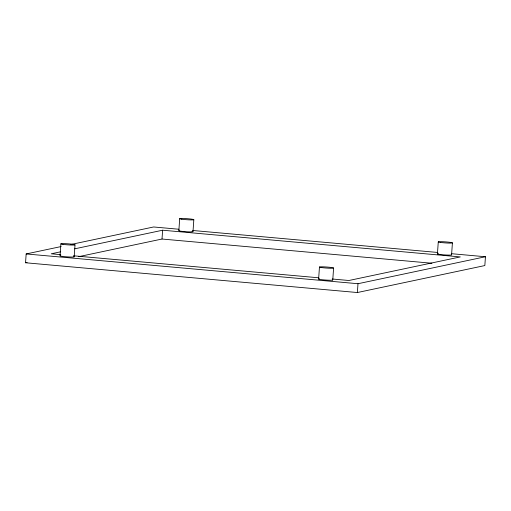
<?xml version="1.0" encoding="UTF-8"?>
<svg xmlns="http://www.w3.org/2000/svg" width="511" height="511" viewBox="0 0 511 511"><rect width="100%" height="100%" fill="white"/><g stroke="black" fill="none" stroke-linecap="round" stroke-linejoin="round"><path stroke-width="0.77" d="M451.315 253.686L485.45 256.746L484.837 265.56L357.374 292.535L25.55 262.763L26.163 253.948L61.141 246.551M60.043 255.832L60.879 243.843M74.184 256.816L75.021 244.826M78.751 256.65L162.006 239.027L162.626 230.218L460.302 256.924L348.898 280.501L332.233 279.006M178.856 230.685L179.693 218.695M192.992 231.668L193.835 219.679M318.621 279.032L319.458 267.042M332.763 280.015L333.6 268.026M357.374 292.535L357.994 283.72L485.45 256.746M437.435 253.884L438.272 241.895M451.577 254.868L452.414 242.878M70.467 244.577L153.626 226.973L179.029 229.254M60.694 251.789L51.221 253.795L60.752 254.644M74.702 248.825L162.626 230.218M25.55 262.763L27.102 262.437M192.526 230.467L437.818 252.472M162.006 239.027L431.904 263.242M73.45 255.787L318.736 277.792M26.163 253.948L357.994 283.72M73.942 256.656A7.09 0.53 4 0 1 67.113 256.854A7.09 0.53 4 0 1 60.285 255.711M192.047 231.336A7.09 0.53 4 0 1 186.847 231.77A7.09 0.53 4 0 1 179.093 230.563M451.334 254.714A7.09 0.53 4 0 1 443.58 254.842A7.09 0.53 4 0 1 438.381 253.686M332.52 279.856A7.09 0.53 4 0 1 324.766 279.983A7.09 0.53 4 0 1 319.567 278.827M62.949 244.367A7.09 0.53 4 0 0 74.778 244.948A7.09 0.53 4 0 0 66.123 243.696A7.09 0.53 4 0 0 62.949 244.367M181.763 219.219A7.09 0.53 4 0 0 193.592 219.8A7.09 0.53 4 0 0 184.931 218.548A7.09 0.53 4 0 0 181.763 219.219M440.341 242.418A7.09 0.53 4 0 0 452.171 243A7.09 0.53 4 0 0 443.51 241.748A7.09 0.53 4 0 0 440.341 242.418M321.528 267.566A7.09 0.53 4 0 0 333.357 268.147A7.09 0.53 4 0 0 324.702 266.895A7.09 0.53 4 0 0 321.528 267.566"/></g></svg>
